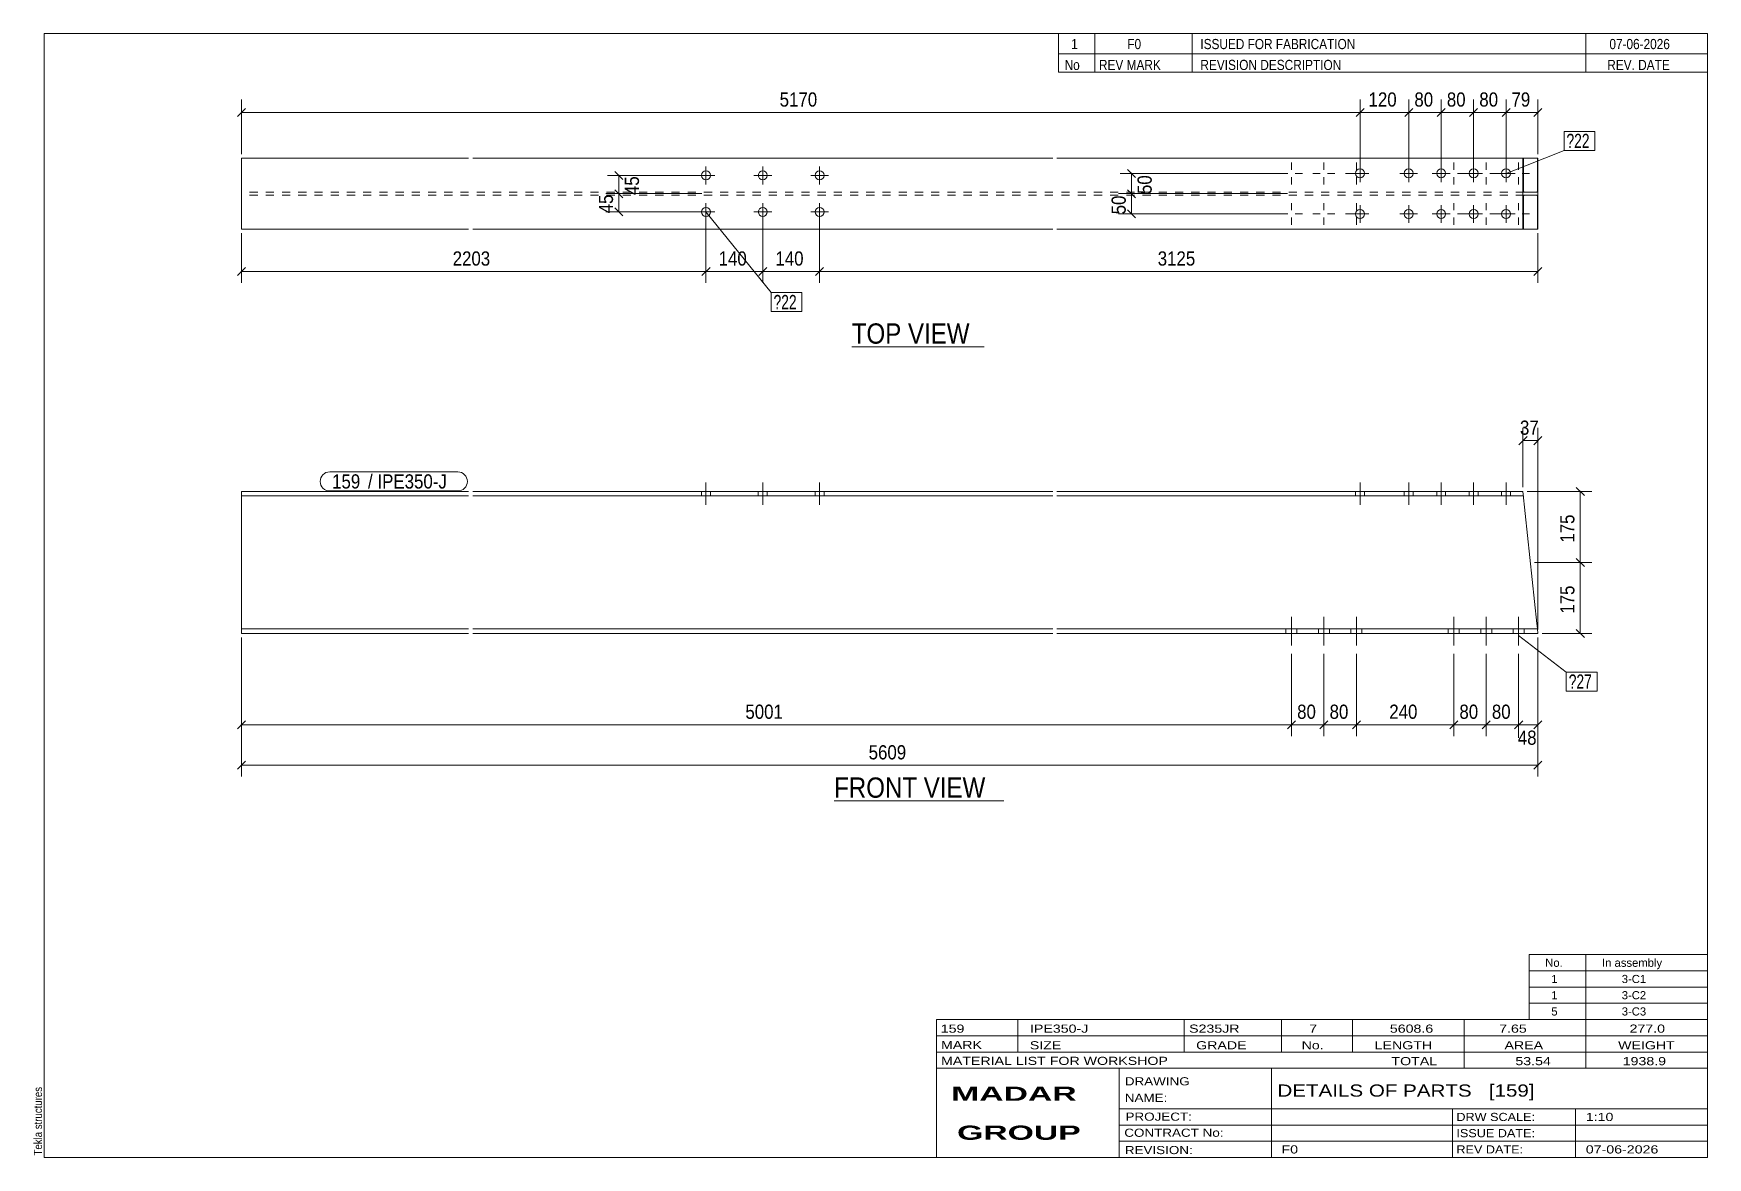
# Model space of a CAD drawing. Header units: millimetres. Extents: x 2 to 415, y 5 to 282.
import ezdxf

# ---------------------------------------------------------------- set-up
doc = ezdxf.new("R2010")
doc.units = ezdxf.units.MM
doc.linetypes.add('XKITLINE00', pattern=[0])
doc.linetypes.add('XKITLINE02', pattern=[4, 2, -2])
for name, color, linetype, lineweight in [('Bolt', 3, 'Continuous', 0), ('BoltMark', 7, 'Continuous', 0), ('Dimensions', 7, 'Continuous', 0), ('DrawingSheet', 5, 'Continuous', 0), ('OtherObjectType', 7, 'Continuous', 0), ('Part', 2, 'Continuous', 0), ('PartMark', 7, 'Continuous', 0)]:
    doc.layers.add(name, color=color, linetype=linetype, lineweight=lineweight)
doc.styles.add('ARIAL', font='ARIAL.TTF')
doc.styles.add('ARIAL_BOLD', font='ARIALBD.TTF')
doc.styles.add('ARIAL_NARROW', font='ARIALN.TTF')

# ---------------------------------------------------------------- blocks, each defined once
blk = doc.blocks.new('*A1')
at = {"layer": 'Bolt', "color": 3, "linetype": 'XKITLINE00', "lineweight": 0}
for p, q in [((168.15, 165.86), (168.15, 171.36)), ((168.15, 165.86), (168.15, 171.36)), ((182.15, 165.86), (182.15, 171.36)), ((182.15, 165.86), (182.15, 171.36)), ((196.15, 165.86), (196.15, 171.36)), ((196.15, 165.86), (196.15, 171.36)), ((167.05, 169.16), (167.05, 168.06)), ((167.05, 169.16), (167.05, 168.06)), ((169.25, 169.16), (169.25, 168.06)), ((169.25, 169.16), (169.25, 168.06)), ((181.05, 169.16), (181.05, 168.06)), ((181.05, 169.16), (181.05, 168.06)), ((183.25, 169.16), (183.25, 168.06)), ((183.25, 169.16), (183.25, 168.06)), ((195.05, 169.16), (195.05, 168.06)), ((195.05, 169.16), (195.05, 168.06)), ((197.25, 169.16), (197.25, 168.06)), ((197.25, 169.16), (197.25, 168.06))]:
    blk.add_line(p, q, dxfattribs=at)
blk = doc.blocks.new('*A2')
at = {"layer": 'Bolt', "color": 3, "linetype": 'XKITLINE00', "lineweight": 0}
for p, q in [((329.35, 165.86), (329.35, 171.36)), ((329.35, 165.86), (329.35, 171.36)), ((341.35, 165.86), (341.35, 171.36)), ((341.35, 165.86), (341.35, 171.36)), ((349.35, 165.86), (349.35, 171.36)), ((349.35, 165.86), (349.35, 171.36)), ((357.35, 165.86), (357.35, 171.36)), ((357.35, 165.86), (357.35, 171.36)), ((365.35, 165.86), (365.35, 171.36)), ((365.35, 165.86), (365.35, 171.36)), ((328.25, 169.16), (328.25, 168.06)), ((328.25, 169.16), (328.25, 168.06)), ((330.45, 169.16), (330.45, 168.06)), ((330.45, 169.16), (330.45, 168.06)), ((340.25, 169.16), (340.25, 168.06)), ((340.25, 169.16), (340.25, 168.06)), ((342.45, 169.16), (342.45, 168.06)), ((342.45, 169.16), (342.45, 168.06)), ((348.25, 169.16), (348.25, 168.06)), ((348.25, 169.16), (348.25, 168.06)), ((350.45, 169.16), (350.45, 168.06)), ((350.45, 169.16), (350.45, 168.06)), ((356.25, 169.16), (356.25, 168.06)), ((356.25, 169.16), (356.25, 168.06)), ((358.45, 169.16), (358.45, 168.06)), ((358.45, 169.16), (358.45, 168.06)), ((364.25, 169.16), (364.25, 168.06)), ((364.25, 169.16), (364.25, 168.06)), ((366.45, 169.16), (366.45, 168.06)), ((366.45, 169.16), (366.45, 168.06))]:
    blk.add_line(p, q, dxfattribs=at)
blk = doc.blocks.new('*A3')
at = {"layer": 'Bolt', "color": 3, "linetype": 'XKITLINE00', "lineweight": 0}
for p, q in [((312.45, 138.21), (312.45, 131.21)), ((312.45, 138.21), (312.45, 131.21)), ((320.45, 138.21), (320.45, 131.21)), ((320.45, 138.21), (320.45, 131.21)), ((328.45, 138.21), (328.45, 131.21)), ((328.45, 138.21), (328.45, 131.21)), ((352.45, 138.21), (352.45, 131.21)), ((352.45, 138.21), (352.45, 131.21)), ((360.45, 138.21), (360.45, 131.21)), ((360.45, 138.21), (360.45, 131.21)), ((368.45, 138.21), (368.45, 131.21)), ((368.45, 138.21), (368.45, 131.21)), ((311.1, 135.26), (311.1, 134.16)), ((311.1, 135.26), (311.1, 134.16)), ((313.8, 135.26), (313.8, 134.16)), ((313.8, 135.26), (313.8, 134.16)), ((319.1, 135.26), (319.1, 134.16)), ((319.1, 135.26), (319.1, 134.16)), ((321.8, 135.26), (321.8, 134.16)), ((321.8, 135.26), (321.8, 134.16)), ((327.1, 135.26), (327.1, 134.16)), ((327.1, 135.26), (327.1, 134.16)), ((329.8, 135.26), (329.8, 134.16)), ((329.8, 135.26), (329.8, 134.16)), ((351.1, 135.26), (351.1, 134.16)), ((351.1, 135.26), (351.1, 134.16)), ((353.8, 135.26), (353.8, 134.16)), ((353.8, 135.26), (353.8, 134.16)), ((359.1, 135.26), (359.1, 134.16)), ((359.1, 135.26), (359.1, 134.16)), ((361.8, 135.26), (361.8, 134.16)), ((361.8, 135.26), (361.8, 134.16)), ((367.1, 135.26), (367.1, 134.16)), ((367.1, 135.26), (367.1, 134.16)), ((369.8, 135.26), (369.8, 134.16)), ((369.8, 135.26), (369.8, 134.16))]:
    blk.add_line(p, q, dxfattribs=at)
blk = doc.blocks.new('*A4')
at = {"layer": 'Part', "color": 2, "linetype": 'XKITLINE00', "lineweight": 0}
for p, q in [((53.65, 169.16), (53.65, 136.06)), ((109.65, 169.16), (53.65, 169.16)), ((109.65, 168.06), (53.65, 168.06)), ((253.65, 169.16), (110.65, 169.16)), ((253.65, 168.06), (110.65, 168.06)), ((369.52, 169.16), (254.65, 169.16)), ((369.64, 168.06), (254.65, 168.06)), ((372.96, 136.56), (369.52, 169.16)), ((372.96, 136.56), (373.1, 135.26)), ((53.65, 136.06), (53.65, 134.16)), ((109.65, 135.26), (53.65, 135.26)), ((109.65, 134.16), (53.65, 134.16)), ((253.65, 135.26), (110.65, 135.26)), ((253.65, 134.16), (110.65, 134.16)), ((373.1, 135.26), (254.65, 135.26)), ((373.21, 134.16), (254.65, 134.16)), ((373.21, 134.16), (373.1, 135.26))]:
    blk.add_line(p, q, dxfattribs=at)
at = {"layer": 'Part', "color": 7, "linetype": 'XKITLINE02', "lineweight": 0}
for p, q in [((369.65, 167.96), (369.64, 168.06)), ((373.09, 135.36), (373.01, 136.06)), ((373.1, 135.26), (373.09, 135.36))]:
    blk.add_line(p, q, dxfattribs=at)
blk = doc.blocks.new('*A5')
at = {"layer": 'Bolt', "color": 3, "linetype": 'XKITLINE00', "lineweight": 0}
for p, q in [((168.15, 249.22), (168.15, 244.82)), ((182.15, 249.22), (182.15, 244.82)), ((196.15, 249.22), (196.15, 244.82)), ((165.95, 247.03), (170.35, 247.03)), ((179.95, 247.03), (184.35, 247.03)), ((193.95, 247.03), (198.35, 247.03)), ((168.15, 240.22), (168.15, 235.82)), ((182.15, 240.22), (182.15, 235.82)), ((196.15, 240.22), (196.15, 235.82)), ((165.95, 238.03), (170.35, 238.03)), ((179.95, 238.03), (184.35, 238.03)), ((193.95, 238.03), (198.35, 238.03))]:
    blk.add_line(p, q, dxfattribs=at)
for centre in [(168.15, 247.03), (182.15, 247.03), (196.15, 247.03), (168.15, 238.03), (182.15, 238.03), (196.15, 238.03)]:
    blk.add_circle(centre, 1.1, dxfattribs=at)
blk = doc.blocks.new('*A6')
at = {"layer": 'Bolt', "color": 3, "linetype": 'XKITLINE00', "lineweight": 0}
for p, q in [((329.35, 249.72), (329.35, 245.32)), ((341.35, 249.72), (341.35, 245.32)), ((349.35, 249.72), (349.35, 245.32)), ((357.35, 249.72), (357.35, 245.32)), ((365.35, 249.72), (365.35, 245.32)), ((327.15, 247.53), (331.55, 247.53)), ((339.15, 247.53), (343.55, 247.53)), ((347.15, 247.53), (351.55, 247.53)), ((355.15, 247.53), (359.55, 247.53)), ((363.15, 247.53), (367.55, 247.53)), ((329.35, 239.72), (329.35, 235.32)), ((341.35, 239.72), (341.35, 235.32)), ((349.35, 239.72), (349.35, 235.32)), ((357.35, 239.72), (357.35, 235.32)), ((365.35, 239.72), (365.35, 235.32)), ((327.15, 237.53), (331.55, 237.53)), ((339.15, 237.53), (343.55, 237.53)), ((347.15, 237.53), (351.55, 237.53)), ((355.15, 237.53), (359.55, 237.53)), ((363.15, 237.53), (367.55, 237.53))]:
    blk.add_line(p, q, dxfattribs=at)
for centre in [(329.35, 247.53), (341.35, 247.53), (349.35, 247.53), (357.35, 247.53), (365.35, 247.53), (329.35, 237.53), (341.35, 237.53), (349.35, 237.53), (357.35, 237.53), (365.35, 237.53)]:
    blk.add_circle(centre, 1.1, dxfattribs=at)
blk = doc.blocks.new('*A7')
at = {"layer": 'Bolt', "color": 3, "linetype": 'XKITLINE00', "lineweight": 0}
for p, q in [((312.45, 250.22), (312.45, 248.43)), ((320.45, 250.22), (320.45, 248.43)), ((328.45, 250.22), (328.45, 248.43)), ((352.45, 250.22), (352.45, 248.43)), ((360.45, 250.22), (360.45, 248.43)), ((368.45, 250.22), (368.45, 248.43)), ((309.75, 247.53), (311.55, 247.53)), ((312.45, 244.82), (312.45, 246.62)), ((315.15, 247.53), (313.35, 247.53)), ((317.75, 247.53), (319.55, 247.53)), ((320.45, 244.82), (320.45, 246.62)), ((323.15, 247.53), (321.35, 247.53)), ((325.75, 247.53), (327.55, 247.53)), ((328.45, 244.82), (328.45, 246.62)), ((331.15, 247.53), (329.35, 247.53)), ((349.75, 247.53), (351.55, 247.53)), ((352.45, 244.82), (352.45, 246.62)), ((355.15, 247.53), (353.35, 247.53)), ((357.75, 247.53), (359.55, 247.53)), ((360.45, 244.82), (360.45, 246.62)), ((363.15, 247.53), (361.35, 247.53)), ((365.75, 247.53), (367.55, 247.53)), ((368.45, 244.82), (368.45, 246.62)), ((371.15, 247.53), (369.35, 247.53)), ((312.45, 240.22), (312.45, 238.43)), ((320.45, 240.22), (320.45, 238.43)), ((328.45, 240.22), (328.45, 238.43)), ((352.45, 240.22), (352.45, 238.43)), ((360.45, 240.22), (360.45, 238.43)), ((368.45, 240.22), (368.45, 238.43)), ((309.75, 237.53), (311.55, 237.53)), ((312.45, 234.82), (312.45, 236.62)), ((315.15, 237.53), (313.35, 237.53)), ((317.75, 237.53), (319.55, 237.53)), ((320.45, 234.82), (320.45, 236.62)), ((323.15, 237.53), (321.35, 237.53)), ((325.75, 237.53), (327.55, 237.53)), ((328.45, 234.82), (328.45, 236.62)), ((331.15, 237.53), (329.35, 237.53)), ((349.75, 237.53), (351.55, 237.53)), ((352.45, 234.82), (352.45, 236.62)), ((355.15, 237.53), (353.35, 237.53)), ((357.75, 237.53), (359.55, 237.53)), ((360.45, 234.82), (360.45, 236.62)), ((363.15, 237.53), (361.35, 237.53)), ((365.75, 237.53), (367.55, 237.53)), ((368.45, 234.82), (368.45, 236.62)), ((371.15, 237.53), (369.35, 237.53))]:
    blk.add_line(p, q, dxfattribs=at)
blk = doc.blocks.new('*A8')
at = {"layer": 'Part', "color": 2, "linetype": 'XKITLINE00', "lineweight": 0}
for p, q in [((53.65, 233.78), (53.65, 251.28)), ((53.65, 251.28), (109.65, 251.28)), ((110.65, 251.28), (253.65, 251.28)), ((254.65, 251.28), (373.21, 251.28)), ((369.52, 233.78), (369.52, 251.28)), ((369.64, 244.18), (369.64, 251.28)), ((373.1, 251.28), (373.1, 244.18)), ((373.21, 251.28), (373.21, 233.78)), ((369.65, 243.68), (369.64, 244.18)), ((369.68, 243.26), (369.65, 243.68)), ((373.09, 243.68), (373.06, 243.26)), ((373.1, 244.18), (373.09, 243.68)), ((369.64, 240.88), (369.65, 241.37)), ((369.64, 233.78), (369.64, 240.88)), ((369.65, 241.37), (369.68, 241.79)), ((369.72, 242.97), (369.68, 243.26)), ((369.68, 241.79), (369.72, 242.08)), ((369.77, 242.88), (369.72, 242.97)), ((369.72, 242.08), (369.77, 242.18)), ((372.96, 242.88), (369.77, 242.88)), ((372.96, 242.18), (369.77, 242.18)), ((373.01, 242.97), (372.96, 242.88)), ((372.96, 242.18), (373.01, 242.08)), ((373.06, 243.26), (373.01, 242.97)), ((373.01, 242.08), (373.06, 241.79)), ((373.06, 241.79), (373.09, 241.37)), ((373.09, 241.37), (373.1, 240.88)), ((373.1, 233.78), (373.1, 240.88)), ((109.65, 233.78), (53.65, 233.78)), ((253.65, 233.78), (110.65, 233.78)), ((373.21, 233.78), (254.65, 233.78))]:
    blk.add_line(p, q, dxfattribs=at)
at = {"layer": 'Part', "color": 7, "linetype": 'XKITLINE02', "lineweight": 0}
for p, q in [((109.65, 242.88), (53.65, 242.88)), ((109.65, 242.18), (53.65, 242.18)), ((253.65, 242.88), (110.65, 242.88)), ((253.65, 242.18), (110.65, 242.18)), ((369.77, 242.88), (254.65, 242.88)), ((369.77, 242.18), (254.65, 242.18))]:
    blk.add_line(p, q, dxfattribs=at)
blk = doc.blocks.new('*A9')
at = {"layer": 'DrawingSheet', "color": 5, "linetype": 'XKITLINE00', "lineweight": 0}
for p, q in [((415, 282), (5, 282)), ((5, 282), (5, 5)), ((415, 5), (415, 282)), ((5, 5), (415, 5))]:
    blk.add_line(p, q, dxfattribs=at)
at = {"layer": 'DrawingSheet', "color": 5, "style": 'ARIAL', "width": 0.85}
blk.add_text('Tekla structures', height=2, rotation=90, dxfattribs=at).set_placement((4.5, 5.5))
blk = doc.blocks.new('*A10')
at = {"layer": 'OtherObjectType', "color": 7, "linetype": 'XKITLINE00', "lineweight": 0}
for p, q in [((371, 55), (415, 55)), ((371, 51), (371, 55)), ((385, 51), (385, 55)), ((415, 51), (415, 55)), ((371, 51), (415, 51)), ((371, 47), (371, 51)), ((385, 47), (385, 51)), ((415, 47), (415, 51)), ((371, 47), (415, 47)), ((371, 43), (371, 47)), ((385, 43), (385, 47)), ((415, 43), (415, 47)), ((371, 43), (415, 43)), ((371, 39), (371, 43)), ((385, 39), (385, 43)), ((415, 39), (415, 43)), ((371, 39), (415, 39))]:
    blk.add_line(p, q, dxfattribs=at)
at = {"layer": 'OtherObjectType', "color": 7, "style": 'ARIAL_NARROW', "width": 1.211571}
for s, p in [('No.', (375, 52)), ('In assembly', (389, 52)), ('1', (376.5, 48)), ('3-C1', (393.86, 48)), ('1', (376.5, 44)), ('3-C2', (393.86, 44)), ('5', (376.5, 40)), ('3-C3', (393.86, 40))]:
    blk.add_text(s, height=2, dxfattribs=at).set_placement(p)
blk = doc.blocks.new('*A11')
at = {"layer": 'OtherObjectType', "color": 7, "linetype": 'XKITLINE00', "lineweight": 0}
for p, q in [((255, 282), (415, 282)), ((415, 282), (255, 282)), ((255, 282), (255, 277)), ((264, 282), (264, 277)), ((288, 282), (288, 277)), ((385, 282), (385, 277)), ((415, 282), (415, 277)), ((255, 277), (415, 277)), ((255, 277), (255, 272.5)), ((255, 277), (415, 277)), ((264, 277), (264, 272.5)), ((288, 277), (288, 272.5)), ((385, 277), (385, 272.5)), ((415, 277), (415, 272.5)), ((415, 272.5), (255, 272.5))]:
    blk.add_line(p, q, dxfattribs=at)
at = {"layer": 'OtherObjectType', "color": 7, "style": 'ARIAL_NARROW'}
for s, width, p in [('1', 1.017001, (258.16, 278.15)), ('F0', 1.017001, (272, 278.15)), ('ISSUED FOR FABRICATION', 1.017001, (290, 278.15)), ('07-06-2026', 1.017001, (390.82, 278.15)), ('No', 1.02, (256.54, 273)), ('REV MARK', 1.02, (265, 273)), ('REVISION DESCRIPTION', 1.02, (290, 273)), ('REV. DATE', 1.02, (390.28, 273))]:
    blk.add_text(s, height=2.5, dxfattribs=dict(at, width=width)).set_placement(p)
blk = doc.blocks.new('*A12')
at = {"layer": 'OtherObjectType', "color": 7, "linetype": 'XKITLINE00', "lineweight": 0}
for p, q in [((225, 39), (415, 39)), ((225, 39), (225, 35)), ((225, 39), (415, 39)), ((245, 35), (245, 39)), ((286, 35), (286, 39)), ((310, 35), (310, 39)), ((327.5, 35), (327.5, 39)), ((355, 35), (355, 39)), ((385, 35), (385, 39)), ((415, 35), (415, 39)), ((225, 35), (415, 35)), ((225, 35), (225, 5)), ((225, 35), (415, 35)), ((245, 31), (245, 35)), ((286, 31), (286, 35)), ((310, 31), (310, 35)), ((327.5, 31), (327.5, 35)), ((355, 31), (355, 35)), ((385, 31), (385, 35)), ((415, 31), (415, 35)), ((225, 31), (415, 31)), ((355, 27), (355, 31)), ((385, 27), (385, 31)), ((415, 27), (415, 31)), ((225, 27), (415, 27)), ((270, 21), (270, 27)), ((307.5, 17), (307.5, 27)), ((415, 21), (415, 27)), ((270, 21), (270, 5)), ((415, 17), (415, 21)), ((270, 17), (415, 17)), ((307.5, 5), (307.5, 17)), ((352.16, 13), (352.16, 17)), ((382.5, 5), (382.5, 17)), ((415, 13), (415, 17)), ((270, 13), (415, 13)), ((352.16, 5), (352.16, 13)), ((415, 9), (415, 13)), ((270, 9), (415, 9)), ((415, 5), (415, 9)), ((225, 5), (415, 5)), ((262.5, 5), (415, 5))]:
    blk.add_line(p, q, dxfattribs=at)
at = {"layer": 'OtherObjectType', "color": 7, "style": 'ARIAL_NARROW'}
for s, height, width, p in [('159', 2, 1.525501, (226.01, 35.76)), ('IPE350-J', 2, 1.525501, (248, 35.76)), ('S235JR', 2, 1.525501, (287.22, 35.76)), ('7', 2, 1.525501, (316.82, 35.76)), ('5608.6', 2, 1.525501, (336.7, 35.76)), ('7.65', 2, 1.525501, (363.64, 35.76)), ('277.0', 2, 1.525501, (395.78, 35.76)), ('MARK', 2, 1.525501, (226.08, 31.73)), ('SIZE', 2, 1.525501, (247.96, 31.66)), ('GRADE', 2, 1.525501, (288.96, 31.66)), ('No.', 2, 1.525501, (314.96, 31.66)), ('LENGTH', 2, 1.525501, (332.96, 31.66)), ('AREA', 2, 1.525501, (364.96, 31.66)), ('WEIGHT', 2, 1.525501, (392.96, 31.66)), ('MATERIAL LIST FOR WORKSHOP', 2, 1.525501, (226.08, 27.82)), ('TOTAL', 2, 1.525501, (337.1, 27.75)), ('53.54', 2, 1.525501, (367.64, 27.75)), ('1938.9', 2, 1.525501, (394.09, 27.75)), ('DRAWING', 2, 1.445, (271.38, 22.78)), ('NAME:', 2, 1.445, (271.38, 18.72)), ('DETAILS OF PARTS   [159]', 3, 1.474651, (309, 20)), ('PROJECT:', 2, 1.445, (271.55, 14.07)), ('DRW SCALE:', 2, 1.36, (353.1, 14)), ('1:10', 2, 1.525501, (385, 14)), ('CONTRACT No:', 2, 1.445, (271.25, 10.11)), ('ISSUE DATE:', 2, 1.36, (353.1, 10)), ('REVISION:', 2, 1.445, (271.38, 5.84)), ('F0', 2, 1.525501, (310, 6)), ('REV DATE:', 2, 1.36, (353.1, 6)), ('07-06-2026', 2, 1.525501, (385, 6))]:
    blk.add_text(s, height=height, dxfattribs=dict(at, width=width)).set_placement(p)
at = {"layer": 'OtherObjectType', "color": 1, "style": 'ARIAL_BOLD', "width": 1.7}
for s, p in [('MADAR ', (228.58, 18.97)), ('GROUP', (230.03, 9.37))]:
    blk.add_text(s, height=3.5, dxfattribs=at).set_placement(p)
blk = doc.blocks.new('*A13')
at = {"layer": 'Dimensions', "color": 7, "linetype": 'XKITLINE00', "lineweight": 0}
for p, q in [((360.45, 129.11), (360.45, 108.86)), ((368.45, 129.11), (368.45, 108.86)), ((361.44, 112.65), (359.46, 110.67)), ((360.45, 111.66), (368.45, 111.66)), ((369.44, 112.65), (367.46, 110.67))]:
    blk.add_line(p, q, dxfattribs=at)
at = {"layer": 'Dimensions', "color": 3}
for p in [(360.45, 111.66), (368.45, 111.66)]:
    blk.add_point(p, dxfattribs=at)
at = {"layer": 'Dimensions', "color": 3, "style": 'ARIAL', "width": 0.85}
blk.add_text('80', height=3.5, dxfattribs=at).set_placement((361.85, 113.11))
blk = doc.blocks.new('*A14')
at = {"layer": 'Dimensions', "color": 7, "linetype": 'XKITLINE00', "lineweight": 0}
for p, q in [((352.45, 129.11), (352.45, 108.86)), ((360.45, 129.11), (360.45, 108.86)), ((353.44, 112.65), (351.46, 110.67)), ((352.45, 111.66), (360.45, 111.66)), ((361.44, 112.65), (359.46, 110.67))]:
    blk.add_line(p, q, dxfattribs=at)
at = {"layer": 'Dimensions', "color": 3}
for p in [(352.45, 111.66), (360.45, 111.66)]:
    blk.add_point(p, dxfattribs=at)
at = {"layer": 'Dimensions', "color": 3, "style": 'ARIAL', "width": 0.85}
blk.add_text('80', height=3.5, dxfattribs=at).set_placement((353.85, 113.11))
blk = doc.blocks.new('*A15')
at = {"layer": 'Dimensions', "color": 7, "linetype": 'XKITLINE00', "lineweight": 0}
for p, q in [((328.45, 129.11), (328.45, 108.86)), ((352.45, 129.11), (352.45, 108.86)), ((329.44, 112.65), (327.46, 110.67)), ((328.45, 111.66), (352.45, 111.66)), ((353.44, 112.65), (351.46, 110.67))]:
    blk.add_line(p, q, dxfattribs=at)
at = {"layer": 'Dimensions', "color": 3}
for p in [(328.45, 111.66), (352.45, 111.66)]:
    blk.add_point(p, dxfattribs=at)
at = {"layer": 'Dimensions', "color": 3, "style": 'ARIAL', "width": 0.85}
blk.add_text('240', height=3.5, dxfattribs=at).set_placement((336.56, 113.11))
blk = doc.blocks.new('*A16')
at = {"layer": 'Dimensions', "color": 7, "linetype": 'XKITLINE00', "lineweight": 0}
for p, q in [((320.45, 129.11), (320.45, 108.86)), ((328.45, 129.11), (328.45, 108.86)), ((321.44, 112.65), (319.46, 110.67)), ((320.45, 111.66), (328.45, 111.66)), ((329.44, 112.65), (327.46, 110.67))]:
    blk.add_line(p, q, dxfattribs=at)
at = {"layer": 'Dimensions', "color": 3}
for p in [(320.45, 111.66), (328.45, 111.66)]:
    blk.add_point(p, dxfattribs=at)
at = {"layer": 'Dimensions', "color": 3, "style": 'ARIAL', "width": 0.85}
blk.add_text('80', height=3.5, dxfattribs=at).set_placement((321.85, 113.11))
blk = doc.blocks.new('*A17')
at = {"layer": 'Dimensions', "color": 7, "linetype": 'XKITLINE00', "lineweight": 0}
for p, q in [((312.45, 129.11), (312.45, 108.86)), ((320.45, 129.11), (320.45, 108.86)), ((313.44, 112.65), (311.46, 110.67)), ((312.45, 111.66), (320.45, 111.66)), ((321.44, 112.65), (319.46, 110.67))]:
    blk.add_line(p, q, dxfattribs=at)
at = {"layer": 'Dimensions', "color": 3}
for p in [(312.45, 111.66), (320.45, 111.66)]:
    blk.add_point(p, dxfattribs=at)
at = {"layer": 'Dimensions', "color": 3, "style": 'ARIAL', "width": 0.85}
blk.add_text('80', height=3.5, dxfattribs=at).set_placement((313.85, 113.11))
blk = doc.blocks.new('*A18')
at = {"layer": 'Dimensions', "color": 7, "linetype": 'XKITLINE00', "lineweight": 0}
for p, q in [((372.37, 151.66), (386.45, 151.66)), ((382.66, 152.65), (384.64, 150.67)), ((383.65, 134.16), (383.65, 151.66)), ((374.21, 134.16), (386.45, 134.16)), ((382.66, 135.15), (384.64, 133.17))]:
    blk.add_line(p, q, dxfattribs=at)
at = {"layer": 'Dimensions', "color": 3}
for p in [(383.65, 151.66), (383.65, 134.16)]:
    blk.add_point(p, dxfattribs=at)
at = {"layer": 'Dimensions', "color": 3, "style": 'ARIAL', "width": 0.85}
blk.add_text('175', height=3.5, rotation=90.0002, dxfattribs=at).set_placement((382.2, 139.01))
blk = doc.blocks.new('*A19')
at = {"layer": 'Dimensions', "color": 7, "linetype": 'XKITLINE00', "lineweight": 0}
for p, q in [((382.66, 170.15), (384.64, 168.17)), ((370.52, 169.16), (386.45, 169.16)), ((383.65, 151.66), (383.65, 169.16)), ((372.37, 151.66), (386.45, 151.66)), ((382.66, 152.65), (384.64, 150.67))]:
    blk.add_line(p, q, dxfattribs=at)
at = {"layer": 'Dimensions', "color": 3}
for p in [(383.65, 169.16), (383.65, 151.66)]:
    blk.add_point(p, dxfattribs=at)
at = {"layer": 'Dimensions', "color": 3, "style": 'ARIAL', "width": 0.85}
blk.add_text('175', height=3.5, rotation=90.0002, dxfattribs=at).set_placement((382.2, 156.51))
blk = doc.blocks.new('*A20')
at = {"layer": 'Dimensions', "color": 7, "linetype": 'XKITLINE00', "lineweight": 0}
for p, q in [((53.65, 133.16), (53.65, 98.86)), ((373.21, 133.16), (373.21, 98.86)), ((54.64, 102.65), (52.66, 100.67)), ((53.65, 101.66), (373.21, 101.66)), ((374.2, 102.65), (372.22, 100.67))]:
    blk.add_line(p, q, dxfattribs=at)
at = {"layer": 'Dimensions', "color": 3}
for p in [(53.65, 101.66), (373.21, 101.66)]:
    blk.add_point(p, dxfattribs=at)
at = {"layer": 'Dimensions', "color": 3, "style": 'ARIAL', "width": 0.85}
blk.add_text('5609', height=3.5, dxfattribs=at).set_placement((208.24, 103.11))
blk = doc.blocks.new('*A21')
at = {"layer": 'Dimensions', "color": 7, "linetype": 'XKITLINE00', "lineweight": 0}
for p, q in [((370.51, 182.65), (368.53, 180.67)), ((369.52, 170.16), (369.52, 184.86)), ((369.52, 181.66), (373.21, 181.66)), ((374.2, 182.65), (372.22, 180.67)), ((373.21, 135.16), (373.21, 184.86))]:
    blk.add_line(p, q, dxfattribs=at)
at = {"layer": 'Dimensions', "color": 3}
for p in [(369.52, 181.66), (373.21, 181.66)]:
    blk.add_point(p, dxfattribs=at)
at = {"layer": 'Dimensions', "color": 3, "style": 'ARIAL', "width": 0.85}
blk.add_text('37', height=3.5, dxfattribs=at).set_placement((368.77, 183.11))
blk = doc.blocks.new('*A22')
at = {"layer": 'Dimensions', "color": 7, "linetype": 'XKITLINE00', "lineweight": 0}
for p, q in [((53.65, 133.16), (53.65, 108.86)), ((312.45, 129.11), (312.45, 108.86)), ((54.64, 112.65), (52.66, 110.67)), ((53.65, 111.66), (312.45, 111.66)), ((313.44, 112.65), (311.46, 110.67))]:
    blk.add_line(p, q, dxfattribs=at)
at = {"layer": 'Dimensions', "color": 3}
for p in [(53.65, 111.66), (312.45, 111.66)]:
    blk.add_point(p, dxfattribs=at)
at = {"layer": 'Dimensions', "color": 3, "style": 'ARIAL', "width": 0.85}
blk.add_text('5001', height=3.5, dxfattribs=at).set_placement((177.86, 113.11))
blk = doc.blocks.new('*A23')
at = {"layer": 'Dimensions', "color": 7, "linetype": 'XKITLINE00', "lineweight": 0}
for p, q in [((373.21, 133.16), (373.21, 108.46)), ((368.45, 129.11), (368.45, 108.46)), ((369.44, 112.65), (367.46, 110.67)), ((368.45, 111.66), (373.21, 111.66)), ((374.2, 112.65), (372.22, 110.67))]:
    blk.add_line(p, q, dxfattribs=at)
at = {"layer": 'Dimensions', "color": 3}
for p in [(368.45, 111.66), (373.21, 111.66)]:
    blk.add_point(p, dxfattribs=at)
at = {"layer": 'Dimensions', "color": 3, "style": 'ARIAL', "width": 0.85}
blk.add_text('48', height=3.5, dxfattribs=at).set_placement((368.24, 106.71))
blk = doc.blocks.new('*A24')
at = {"layer": 'BoltMark', "color": 7, "linetype": 'XKITLINE00', "lineweight": 0}
for p, q in [((368.45, 133.61), (380.19, 124.64)), ((380.19, 124.64), (387.77, 124.64)), ((380.19, 119.94), (380.19, 124.64)), ((387.77, 119.94), (387.77, 124.64)), ((380.19, 119.94), (387.77, 119.94))]:
    blk.add_line(p, q, dxfattribs=at)
at = {"layer": 'BoltMark', "color": 3, "style": 'ARIAL_NARROW', "width": 0.85}
blk.add_text('?27', height=3.5, dxfattribs=at).set_placement((380.79, 120.54))
blk = doc.blocks.new('*A25')
at = {"layer": 'PartMark', "color": 7, "linetype": 'XKITLINE00', "lineweight": 0}
for p, q in [((75.4, 173.96), (106.99, 173.96)), ((75.4, 169.26), (106.99, 169.26))]:
    blk.add_line(p, q, dxfattribs=at)
for centre, start, end in [((75.4, 171.61), 90, 270), ((106.99, 171.61), 270, 90)]:
    blk.add_arc(centre, 2.35, start, end, dxfattribs=at)
at = {"layer": 'PartMark', "color": 1, "style": 'ARIAL', "width": 0.85}
blk.add_text('159', height=3.5, dxfattribs=at).set_placement((76, 169.86))
at = {"layer": 'PartMark', "color": 3, "style": 'ARIAL', "width": 0.85}
for s, p in [('/', (84.84, 169.86)), ('IPE350-J', (87.18, 169.86))]:
    blk.add_text(s, height=3.5, dxfattribs=at).set_placement(p)
blk = doc.blocks.new('*A26')
at = {"layer": 'OtherObjectType', "color": 7, "linetype": 'XKITLINE00', "lineweight": 0}
blk.add_line((199.73, 92.91), (241.59, 92.91), dxfattribs=at)
at = {"layer": 'OtherObjectType', "color": 3, "style": 'ARIAL', "width": 0.85}
blk.add_text('FRONT VIEW', height=5, dxfattribs=at).set_placement((199.73, 93.66))
blk = doc.blocks.new('*A27')
at = {"layer": 'Dimensions', "color": 7, "linetype": 'XKITLINE00', "lineweight": 0}
for p, q in [((168.15, 237.03), (168.15, 220.55)), ((53.65, 232.78), (53.65, 220.55)), ((54.64, 224.34), (52.66, 222.36)), ((53.65, 223.35), (168.15, 223.35)), ((169.14, 224.34), (167.16, 222.36))]:
    blk.add_line(p, q, dxfattribs=at)
at = {"layer": 'Dimensions', "color": 3}
for p in [(53.65, 223.35), (168.15, 223.35)]:
    blk.add_point(p, dxfattribs=at)
at = {"layer": 'Dimensions', "color": 3, "style": 'ARIAL', "width": 0.85}
blk.add_text('2203', height=3.5, dxfattribs=at).set_placement((105.71, 224.8))
blk = doc.blocks.new('*A28')
at = {"layer": 'Dimensions', "color": 7, "linetype": 'XKITLINE00', "lineweight": 0}
for p, q in [((196.15, 237.03), (196.15, 220.55)), ((373.21, 232.78), (373.21, 220.55)), ((197.14, 224.34), (195.16, 222.36)), ((196.15, 223.35), (373.21, 223.35)), ((374.2, 224.34), (372.22, 222.36))]:
    blk.add_line(p, q, dxfattribs=at)
at = {"layer": 'Dimensions', "color": 3}
for p in [(196.15, 223.35), (373.21, 223.35)]:
    blk.add_point(p, dxfattribs=at)
at = {"layer": 'Dimensions', "color": 3, "style": 'ARIAL', "width": 0.85}
blk.add_text('3125', height=3.5, dxfattribs=at).set_placement((279.49, 224.8))
blk = doc.blocks.new('*A29')
at = {"layer": 'Dimensions', "color": 7, "linetype": 'XKITLINE00', "lineweight": 0}
for p, q in [((182.15, 237.03), (182.15, 220.55)), ((196.15, 237.03), (196.15, 220.55)), ((183.14, 224.34), (181.16, 222.36)), ((182.15, 223.35), (196.15, 223.35)), ((197.14, 224.34), (195.16, 222.36))]:
    blk.add_line(p, q, dxfattribs=at)
at = {"layer": 'Dimensions', "color": 3}
for p in [(182.15, 223.35), (196.15, 223.35)]:
    blk.add_point(p, dxfattribs=at)
at = {"layer": 'Dimensions', "color": 3, "style": 'ARIAL', "width": 0.85}
blk.add_text('140', height=3.5, dxfattribs=at).set_placement((185.26, 224.8))
blk = doc.blocks.new('*A30')
at = {"layer": 'Dimensions', "color": 7, "linetype": 'XKITLINE00', "lineweight": 0}
for p, q in [((168.15, 237.03), (168.15, 220.55)), ((182.15, 237.03), (182.15, 220.55)), ((169.14, 224.34), (167.16, 222.36)), ((168.15, 223.35), (182.15, 223.35)), ((183.14, 224.34), (181.16, 222.36))]:
    blk.add_line(p, q, dxfattribs=at)
at = {"layer": 'Dimensions', "color": 3}
for p in [(168.15, 223.35), (182.15, 223.35)]:
    blk.add_point(p, dxfattribs=at)
at = {"layer": 'Dimensions', "color": 3, "style": 'ARIAL', "width": 0.85}
blk.add_text('140', height=3.5, dxfattribs=at).set_placement((171.26, 224.8))
blk = doc.blocks.new('*A31')
at = {"layer": 'Dimensions', "color": 7, "linetype": 'XKITLINE00', "lineweight": 0}
for p, q in [((357.35, 248.53), (357.35, 265.73)), ((365.35, 248.53), (365.35, 265.73)), ((358.34, 263.51), (356.36, 261.54)), ((357.35, 262.52), (365.35, 262.52)), ((366.34, 263.51), (364.36, 261.54))]:
    blk.add_line(p, q, dxfattribs=at)
at = {"layer": 'Dimensions', "color": 3}
for p in [(357.35, 262.52), (365.35, 262.52)]:
    blk.add_point(p, dxfattribs=at)
at = {"layer": 'Dimensions', "color": 3, "style": 'ARIAL', "width": 0.85}
blk.add_text('80', height=3.5, dxfattribs=at).set_placement((358.75, 263.98))
blk = doc.blocks.new('*A32')
at = {"layer": 'Dimensions', "color": 7, "linetype": 'XKITLINE00', "lineweight": 0}
for p, q in [((349.35, 248.53), (349.35, 265.73)), ((357.35, 248.53), (357.35, 265.73)), ((350.34, 263.51), (348.36, 261.54)), ((349.35, 262.52), (357.35, 262.52)), ((358.34, 263.51), (356.36, 261.54))]:
    blk.add_line(p, q, dxfattribs=at)
at = {"layer": 'Dimensions', "color": 3}
for p in [(349.35, 262.52), (357.35, 262.52)]:
    blk.add_point(p, dxfattribs=at)
at = {"layer": 'Dimensions', "color": 3, "style": 'ARIAL', "width": 0.85}
blk.add_text('80', height=3.5, dxfattribs=at).set_placement((350.75, 263.98))
blk = doc.blocks.new('*A33')
at = {"layer": 'Dimensions', "color": 7, "linetype": 'XKITLINE00', "lineweight": 0}
for p, q in [((341.35, 248.53), (341.35, 265.73)), ((349.35, 248.53), (349.35, 265.73)), ((342.34, 263.51), (340.36, 261.54)), ((341.35, 262.52), (349.35, 262.52)), ((350.34, 263.51), (348.36, 261.54))]:
    blk.add_line(p, q, dxfattribs=at)
at = {"layer": 'Dimensions', "color": 3}
for p in [(341.35, 262.52), (349.35, 262.52)]:
    blk.add_point(p, dxfattribs=at)
at = {"layer": 'Dimensions', "color": 3, "style": 'ARIAL', "width": 0.85}
blk.add_text('80', height=3.5, dxfattribs=at).set_placement((342.75, 263.98))
blk = doc.blocks.new('*A34')
at = {"layer": 'Dimensions', "color": 7, "linetype": 'XKITLINE00', "lineweight": 0}
for p, q in [((329.35, 248.53), (329.35, 265.73)), ((341.35, 248.53), (341.35, 265.73)), ((330.34, 263.51), (328.36, 261.54)), ((329.35, 262.52), (341.35, 262.52)), ((342.34, 263.51), (340.36, 261.54))]:
    blk.add_line(p, q, dxfattribs=at)
at = {"layer": 'Dimensions', "color": 3}
for p in [(329.35, 262.52), (341.35, 262.52)]:
    blk.add_point(p, dxfattribs=at)
at = {"layer": 'Dimensions', "color": 3, "style": 'ARIAL', "width": 0.85}
blk.add_text('120', height=3.5, dxfattribs=at).set_placement((331.45, 263.98))
blk = doc.blocks.new('*A35')
at = {"layer": 'Dimensions', "color": 7, "linetype": 'XKITLINE00', "lineweight": 0}
for p, q in [((145.7, 248.01), (147.68, 246.04)), ((167.15, 247.03), (143.89, 247.03)), ((145.7, 243.51), (147.68, 241.54)), ((146.69, 242.53), (146.69, 247.03)), ((167.15, 242.53), (143.89, 242.53))]:
    blk.add_line(p, q, dxfattribs=at)
at = {"layer": 'Dimensions', "color": 3}
for p in [(146.69, 247.03), (146.69, 242.53)]:
    blk.add_point(p, dxfattribs=at)
at = {"layer": 'Dimensions', "color": 3, "style": 'ARIAL', "width": 0.85}
blk.add_text('45', height=3.5, rotation=90.0002, dxfattribs=at).set_placement((151.64, 242.18))
blk = doc.blocks.new('*A36')
at = {"layer": 'Dimensions', "color": 7, "linetype": 'XKITLINE00', "lineweight": 0}
for p, q in [((145.7, 243.51), (147.68, 241.54)), ((167.15, 242.53), (143.49, 242.53)), ((146.69, 238.02), (146.69, 242.53)), ((167.15, 238.02), (143.49, 238.02)), ((145.7, 239.01), (147.68, 237.04))]:
    blk.add_line(p, q, dxfattribs=at)
at = {"layer": 'Dimensions', "color": 3}
for p in [(146.69, 242.53), (146.69, 238.02)]:
    blk.add_point(p, dxfattribs=at)
at = {"layer": 'Dimensions', "color": 3, "style": 'ARIAL', "width": 0.85}
blk.add_text('45', height=3.5, rotation=90.0002, dxfattribs=at).set_placement((145.24, 237.68))
blk = doc.blocks.new('*A37')
at = {"layer": 'Dimensions', "color": 7, "linetype": 'XKITLINE00', "lineweight": 0}
for p, q in [((272.07, 243.51), (274.05, 241.54)), ((311.45, 242.53), (269.86, 242.53)), ((273.06, 237.52), (273.06, 242.53)), ((311.45, 237.52), (269.86, 237.52)), ((272.07, 238.51), (274.05, 236.54))]:
    blk.add_line(p, q, dxfattribs=at)
at = {"layer": 'Dimensions', "color": 3}
for p in [(273.06, 242.53), (273.06, 237.52)]:
    blk.add_point(p, dxfattribs=at)
at = {"layer": 'Dimensions', "color": 3, "style": 'ARIAL', "width": 0.85}
blk.add_text('50', height=3.5, rotation=90.0002, dxfattribs=at).set_placement((271.61, 237.43))
blk = doc.blocks.new('*A38')
at = {"layer": 'Dimensions', "color": 7, "linetype": 'XKITLINE00', "lineweight": 0}
for p, q in [((272.07, 248.51), (274.05, 246.54)), ((311.45, 247.53), (270.26, 247.53)), ((272.07, 243.51), (274.05, 241.54)), ((273.06, 242.53), (273.06, 247.53)), ((311.45, 242.53), (270.26, 242.53))]:
    blk.add_line(p, q, dxfattribs=at)
at = {"layer": 'Dimensions', "color": 3}
for p in [(273.06, 247.53), (273.06, 242.53)]:
    blk.add_point(p, dxfattribs=at)
at = {"layer": 'Dimensions', "color": 3, "style": 'ARIAL', "width": 0.85}
blk.add_text('50', height=3.5, rotation=90.0002, dxfattribs=at).set_placement((278.01, 242.43))
blk = doc.blocks.new('*A39')
at = {"layer": 'Dimensions', "color": 7, "linetype": 'XKITLINE00', "lineweight": 0}
for p, q in [((53.65, 252.28), (53.65, 265.73)), ((329.35, 248.53), (329.35, 265.73)), ((54.64, 263.51), (52.66, 261.54)), ((53.65, 262.52), (329.35, 262.52)), ((330.34, 263.51), (328.36, 261.54))]:
    blk.add_line(p, q, dxfattribs=at)
at = {"layer": 'Dimensions', "color": 3}
for p in [(53.65, 262.52), (329.35, 262.52)]:
    blk.add_point(p, dxfattribs=at)
at = {"layer": 'Dimensions', "color": 3, "style": 'ARIAL', "width": 0.85}
blk.add_text('5170', height=3.5, dxfattribs=at).set_placement((186.31, 263.98))
blk = doc.blocks.new('*A40')
at = {"layer": 'Dimensions', "color": 7, "linetype": 'XKITLINE00', "lineweight": 0}
for p, q in [((365.35, 248.53), (365.35, 265.73)), ((373.21, 252.28), (373.21, 265.73)), ((366.34, 263.51), (364.36, 261.54)), ((365.35, 262.52), (373.21, 262.52)), ((374.2, 263.51), (372.22, 261.54))]:
    blk.add_line(p, q, dxfattribs=at)
at = {"layer": 'Dimensions', "color": 3}
for p in [(365.35, 262.52), (373.21, 262.52)]:
    blk.add_point(p, dxfattribs=at)
at = {"layer": 'Dimensions', "color": 3, "style": 'ARIAL', "width": 0.85}
blk.add_text('79', height=3.5, dxfattribs=at).set_placement((366.68, 263.98))
blk = doc.blocks.new('*A41')
at = {"layer": 'BoltMark', "color": 7, "linetype": 'XKITLINE00', "lineweight": 0}
for p, q in [((379.63, 257.88), (387.21, 257.88)), ((379.63, 253.18), (379.63, 257.88)), ((387.21, 253.18), (387.21, 257.88)), ((365.35, 247.53), (379.63, 253.18)), ((379.63, 253.18), (387.21, 253.18))]:
    blk.add_line(p, q, dxfattribs=at)
at = {"layer": 'BoltMark', "color": 3, "style": 'ARIAL_NARROW', "width": 0.85}
blk.add_text('?22', height=3.5, dxfattribs=at).set_placement((380.23, 253.78))
blk = doc.blocks.new('*A42')
at = {"layer": 'BoltMark', "color": 7, "linetype": 'XKITLINE00', "lineweight": 0}
for p, q in [((168.15, 238.03), (184.2, 218.16)), ((184.2, 218.16), (191.79, 218.16)), ((184.2, 213.46), (184.2, 218.16)), ((191.79, 213.46), (191.79, 218.16)), ((184.2, 213.46), (191.79, 213.46))]:
    blk.add_line(p, q, dxfattribs=at)
at = {"layer": 'BoltMark', "color": 3, "style": 'ARIAL_NARROW', "width": 0.85}
blk.add_text('?22', height=3.5, dxfattribs=at).set_placement((184.8, 214.06))
blk = doc.blocks.new('*A43')
at = {"layer": 'OtherObjectType', "color": 7, "linetype": 'XKITLINE00', "lineweight": 0}
blk.add_line((204.08, 204.81), (236.68, 204.81), dxfattribs=at)
at = {"layer": 'OtherObjectType', "color": 3, "style": 'ARIAL', "width": 0.85}
blk.add_text('TOP VIEW', height=5, dxfattribs=at).set_placement((204.08, 205.56))

msp = doc.modelspace()

# ---------------------------------------------------------------- block references
at = {"lineweight": 0}
for name in ['*A9', '*A11', '*A39', '*A34', '*A33', '*A32', '*A31', '*A40', '*A41', '*A8', '*A35', '*A5', '*A38', '*A7', '*A6', '*A36', '*A37', '*A27', '*A30', '*A42', '*A29', '*A28', '*A43', '*A21', '*A25', '*A1', '*A2', '*A19', '*A4', '*A18', '*A3', '*A20', '*A22', '*A23', '*A24', '*A17', '*A16', '*A15', '*A14', '*A13', '*A26', '*A10', '*A12']:
    msp.add_blockref(name, (0, 0), dxfattribs=at)

doc.saveas('drawing.dxf')
